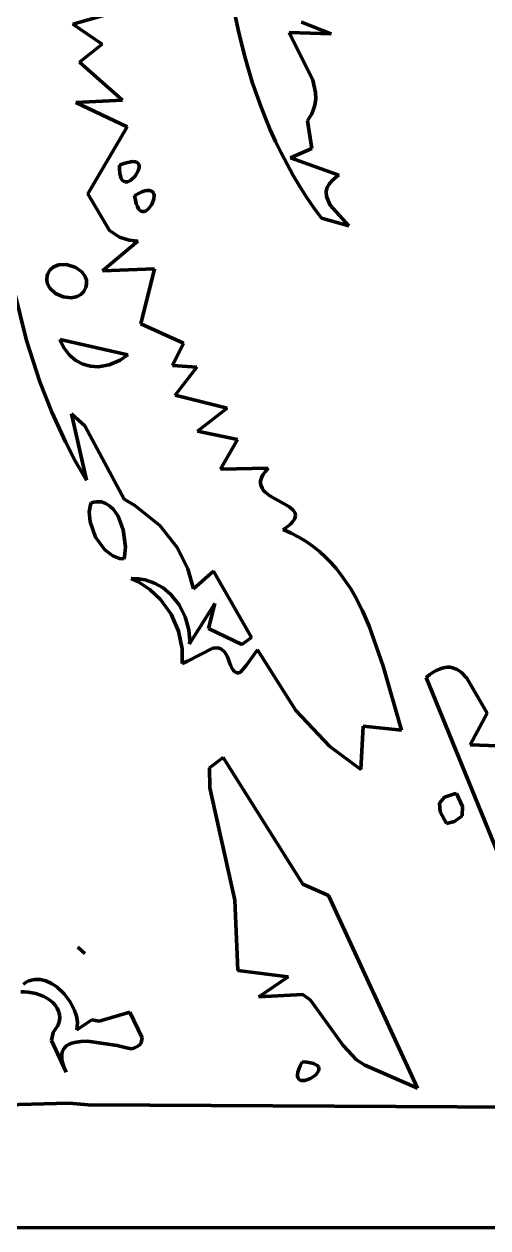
# Model space of a CAD drawing. Header units: millimetres. Extents: x 0 to 9.3, y 0 to 12.
# Drawn here: x 4.269 to 4.724, y 0 to 1.18 of the extents above; entities that cross this region are included whole.
import ezdxf

# ---------------------------------------------------------------- set-up
doc = ezdxf.new("R2010")
doc.units = ezdxf.units.MM
doc.layers.add('color#000000ff', color=7, linetype='CONTINUOUS', lineweight=100)
doc.layers.add('color#ffffffff', color=7, linetype='CONTINUOUS', lineweight=100)

msp = doc.modelspace()

# ---------------------------------------------------------------- linework, layer by layer
at = {"layer": 'color#000000ff'}
for p, q in [((4.4747, 1.1962), (4.4798, 1.1716)), ((4.3171, 1.1802), (4.3495, 1.1894)), ((4.5704, 1.1707), (4.5412, 1.1821)), ((4.3458, 1.1604), (4.3171, 1.1802)), ((4.4798, 1.1716), (4.4859, 1.1472)), ((4.5524, 1.1252), (4.5292, 1.1719)), ((4.5292, 1.1719), (4.5704, 1.1707)), ((4.3237, 1.1429), (4.3458, 1.1604)), ((4.4859, 1.1472), (4.493, 1.1232)), ((4.3659, 1.1055), (4.3237, 1.1429)), ((4.493, 1.1232), (4.5012, 1.0996)), ((4.555, 1.113), (4.5524, 1.1252)), ((4.5551, 1.1069), (4.555, 1.113)), ((4.3201, 1.1032), (4.3659, 1.1055)), ((4.3702, 1.0796), (4.3201, 1.1032)), ((4.5012, 1.0996), (4.5058, 1.088)), ((4.5523, 1.0947), (4.5542, 1.1008)), ((4.5542, 1.1008), (4.5551, 1.1069)), ((4.5058, 1.088), (4.5106, 1.0765)), ((4.547, 1.0854), (4.5491, 1.0885)), ((4.5491, 1.0885), (4.5509, 1.0916)), ((4.5509, 1.0916), (4.5523, 1.0947)), ((4.3317, 1.0137), (4.3702, 1.0796)), ((4.5106, 1.0765), (4.5157, 1.0651)), ((4.5513, 1.0583), (4.547, 1.0854)), ((4.5157, 1.0651), (4.5212, 1.0539)), ((4.5212, 1.0539), (4.527, 1.0428)), ((4.5305, 1.0492), (4.5513, 1.0583)), ((4.3672, 1.0435), (4.363, 1.0418)), ((4.363, 1.0418), (4.363, 1.0375)), ((4.3709, 1.0446), (4.3672, 1.0435)), ((4.3739, 1.0452), (4.3709, 1.0446)), ((4.3764, 1.0454), (4.3739, 1.0452)), ((4.3784, 1.0452), (4.3764, 1.0454)), ((4.38, 1.0446), (4.3784, 1.0452)), ((4.3811, 1.0437), (4.38, 1.0446)), ((4.3818, 1.0426), (4.3811, 1.0437)), ((4.3812, 1.0363), (4.3821, 1.0397)), ((4.3821, 1.0412), (4.3818, 1.0426)), ((4.3821, 1.0397), (4.3821, 1.0412)), ((4.527, 1.0428), (4.533, 1.0319)), ((4.5779, 1.0322), (4.5305, 1.0492)), ((4.363, 1.0375), (4.3633, 1.034)), ((4.3633, 1.034), (4.3638, 1.0311)), ((4.3638, 1.0311), (4.3646, 1.0289)), ((4.3646, 1.0289), (4.3656, 1.0273)), ((4.3656, 1.0273), (4.3668, 1.0262)), ((4.3709, 1.0257), (4.374, 1.0272)), ((4.374, 1.0272), (4.3782, 1.0312)), ((4.3782, 1.0312), (4.3812, 1.0363)), ((4.533, 1.0319), (4.5394, 1.0211)), ((4.5682, 1.0234), (4.5712, 1.0269)), ((4.5712, 1.0269), (4.5754, 1.0305)), ((4.5754, 1.0305), (4.5779, 1.0322)), ((4.3668, 1.0262), (4.3681, 1.0256)), ((4.3681, 1.0256), (4.3695, 1.0254)), ((4.3695, 1.0254), (4.3709, 1.0257)), ((4.3848, 1.0156), (4.3814, 1.014)), ((4.3877, 1.0166), (4.3848, 1.0156)), ((4.3901, 1.0171), (4.3877, 1.0166)), ((4.3921, 1.0172), (4.3901, 1.0171)), ((4.3937, 1.0168), (4.3921, 1.0172)), ((4.3949, 1.0161), (4.3937, 1.0168)), ((4.3958, 1.0151), (4.3949, 1.0161)), ((4.3964, 1.0138), (4.3958, 1.0151)), ((4.5394, 1.0211), (4.5462, 1.0106)), ((4.5654, 1.0165), (4.5663, 1.02)), ((4.5656, 1.0113), (4.5654, 1.0165)), ((4.5663, 1.02), (4.5682, 1.0234)), ((4.3529, 0.9779), (4.3317, 1.0137)), ((4.3814, 1.014), (4.3776, 1.0117)), ((4.3776, 1.0117), (4.3784, 1.0075)), ((4.3784, 1.0075), (4.3793, 1.004)), ((4.3793, 1.004), (4.3804, 1.0012)), ((4.391, 0.9987), (4.3944, 1.0033)), ((4.3944, 1.0033), (4.3964, 1.0088)), ((4.3967, 1.0122), (4.3964, 1.0138)), ((4.3964, 1.0088), (4.3967, 1.0122)), ((4.5462, 1.0106), (4.5532, 1.0002)), ((4.5694, 1.0027), (4.5656, 1.0113)), ((4.3804, 1.0012), (4.3815, 0.9991)), ((4.3815, 0.9991), (4.3828, 0.9976)), ((4.3828, 0.9976), (4.3842, 0.9967)), ((4.3842, 0.9967), (4.3855, 0.9963)), ((4.3855, 0.9963), (4.3869, 0.9963)), ((4.3869, 0.9963), (4.3883, 0.9968)), ((4.3883, 0.9968), (4.391, 0.9987)), ((4.5532, 1.0002), (4.5607, 0.99)), ((4.5874, 0.9824), (4.5694, 1.0027)), ((4.5607, 0.99), (4.5874, 0.9824)), ((4.3627, 0.9713), (4.3529, 0.9779)), ((4.3723, 0.9682), (4.3627, 0.9713)), ((4.3808, 0.9674), (4.3723, 0.9682)), ((4.3461, 0.9384), (4.3808, 0.9674)), ((4.298, 0.9419), (4.3031, 0.9442)), ((4.3031, 0.9442), (4.3108, 0.9446)), ((4.3108, 0.9446), (4.3201, 0.9417)), ((4.2536, 0.9428), (4.2716, 0.87)), ((4.2915, 0.9299), (4.292, 0.9336)), ((4.292, 0.9336), (4.2927, 0.9355)), ((4.2927, 0.9355), (4.2937, 0.9374)), ((4.2937, 0.9374), (4.295, 0.9394)), ((4.295, 0.9394), (4.298, 0.9419)), ((4.3201, 0.9417), (4.3262, 0.937)), ((4.3262, 0.937), (4.3293, 0.9326)), ((4.3293, 0.9326), (4.3304, 0.9292)), ((4.3972, 0.9403), (4.3461, 0.9384)), ((4.3836, 0.8862), (4.3972, 0.9403)), ((4.292, 0.9263), (4.2915, 0.9299)), ((4.2945, 0.9214), (4.292, 0.9263)), ((4.3002, 0.9161), (4.2945, 0.9214)), ((4.3298, 0.9218), (4.3278, 0.918)), ((4.3306, 0.9256), (4.3298, 0.9218)), ((4.3304, 0.9292), (4.3306, 0.9256)), ((4.3076, 0.9127), (4.3002, 0.9161)), ((4.3157, 0.9118), (4.3076, 0.9127)), ((4.3214, 0.9131), (4.3157, 0.9118)), ((4.3248, 0.9151), (4.3214, 0.9131)), ((4.3278, 0.918), (4.3248, 0.9151)), ((4.4256, 0.8673), (4.3836, 0.8862)), ((4.2716, 0.87), (4.2848, 0.8294)), ((4.3046, 0.8711), (4.371, 0.8561)), ((4.3058, 0.8681), (4.3046, 0.8711)), ((4.3086, 0.8626), (4.3058, 0.8681)), ((4.3138, 0.8557), (4.3086, 0.8626)), ((4.4147, 0.8456), (4.4256, 0.8673)), ((4.3199, 0.8505), (4.3138, 0.8557)), ((4.3268, 0.8468), (4.3199, 0.8505)), ((4.3634, 0.8507), (4.3528, 0.8461)), ((4.371, 0.8561), (4.3634, 0.8507)), ((4.3343, 0.8447), (4.3268, 0.8468)), ((4.3421, 0.8442), (4.3343, 0.8447)), ((4.3528, 0.8461), (4.3421, 0.8442)), ((4.4386, 0.8438), (4.4147, 0.8456)), ((4.4173, 0.8163), (4.4386, 0.8438)), ((4.2848, 0.8294), (4.2965, 0.7996)), ((4.4682, 0.8036), (4.4173, 0.8163)), ((4.4393, 0.7812), (4.4682, 0.8036)), ((4.2965, 0.7996), (4.3098, 0.7705)), ((4.3306, 0.733), (4.3159, 0.798)), ((4.3159, 0.798), (4.3289, 0.7865)), ((4.3289, 0.7865), (4.3674, 0.7143)), ((4.4786, 0.7731), (4.4393, 0.7812)), ((4.3098, 0.7705), (4.3198, 0.7515)), ((4.4619, 0.744), (4.4786, 0.7731)), ((4.3198, 0.7515), (4.3306, 0.733)), ((4.5086, 0.7449), (4.4619, 0.744)), ((4.5055, 0.7414), (4.5086, 0.7449)), ((4.501, 0.7298), (4.5011, 0.7324)), ((4.5011, 0.7324), (4.5019, 0.7352)), ((4.5019, 0.7352), (4.5033, 0.7382)), ((4.5033, 0.7382), (4.5055, 0.7414)), ((4.5015, 0.7274), (4.501, 0.7298)), ((4.5025, 0.7252), (4.5015, 0.7274)), ((4.5039, 0.7231), (4.5025, 0.7252)), ((4.5057, 0.7212), (4.5039, 0.7231)), ((4.5103, 0.7177), (4.5057, 0.7212)), ((4.3343, 0.7088), (4.3332, 0.702)), ((4.335, 0.7108), (4.3343, 0.7088)), ((4.3377, 0.7116), (4.335, 0.7108)), ((4.3403, 0.7119), (4.3377, 0.7116)), ((4.3427, 0.7119), (4.3403, 0.7119)), ((4.3451, 0.7117), (4.3427, 0.7119)), ((4.3495, 0.7102), (4.3451, 0.7117)), ((4.3535, 0.7076), (4.3495, 0.7102)), ((4.3674, 0.7143), (4.3778, 0.7083)), ((4.3778, 0.7083), (4.4025, 0.6887)), ((4.5287, 0.7071), (4.5103, 0.7177)), ((4.3332, 0.702), (4.334, 0.6922)), ((4.357, 0.7042), (4.3535, 0.7076)), ((4.3615, 0.6977), (4.357, 0.7042)), ((4.3666, 0.6845), (4.3615, 0.6977)), ((4.5308, 0.7056), (4.5287, 0.7071)), ((4.5326, 0.704), (4.5308, 0.7056)), ((4.534, 0.7024), (4.5326, 0.704)), ((4.5349, 0.7006), (4.534, 0.7024)), ((4.5343, 0.6947), (4.5351, 0.6968)), ((4.5353, 0.6988), (4.5349, 0.7006)), ((4.5351, 0.6968), (4.5353, 0.6988)), ((4.334, 0.6922), (4.3392, 0.6773)), ((4.3688, 0.6678), (4.3666, 0.6845)), ((4.4025, 0.6887), (4.4194, 0.6672)), ((4.5232, 0.6846), (4.5273, 0.6874)), ((4.5312, 0.681), (4.5232, 0.6846)), ((4.5273, 0.6874), (4.5304, 0.69)), ((4.5304, 0.69), (4.5328, 0.6925)), ((4.5328, 0.6925), (4.5343, 0.6947)), ((4.3392, 0.6773), (4.3485, 0.6647)), ((4.5387, 0.6771), (4.5312, 0.681)), ((4.5458, 0.6728), (4.5387, 0.6771)), ((4.5525, 0.6681), (4.5458, 0.6728)), ((4.3485, 0.6647), (4.3563, 0.6589)), ((4.3678, 0.658), (4.3688, 0.6678)), ((4.4194, 0.6672), (4.4298, 0.646)), ((4.5588, 0.663), (4.5525, 0.6681)), ((4.5648, 0.6577), (4.5588, 0.663)), ((4.3563, 0.6589), (4.3627, 0.6564)), ((4.3627, 0.6564), (4.3672, 0.6559)), ((4.3672, 0.6559), (4.3678, 0.658)), ((4.5703, 0.652), (4.5648, 0.6577)), ((4.5756, 0.646), (4.5703, 0.652)), ((4.4298, 0.646), (4.4352, 0.6266)), ((4.4352, 0.6266), (4.4551, 0.6438)), ((4.4551, 0.6438), (4.4921, 0.5787)), ((4.5805, 0.6397), (4.5756, 0.646)), ((4.5851, 0.6332), (4.5805, 0.6397)), ((4.3813, 0.6365), (4.3743, 0.6367)), ((4.3743, 0.6367), (4.3808, 0.6338)), ((4.3808, 0.6338), (4.3927, 0.626)), ((4.3879, 0.6354), (4.3813, 0.6365)), ((4.3972, 0.6322), (4.3879, 0.6354)), ((4.3927, 0.626), (4.403, 0.6162)), ((4.4056, 0.6274), (4.3972, 0.6322)), ((4.4131, 0.6211), (4.4056, 0.6274)), ((4.5894, 0.6265), (4.5851, 0.6332)), ((4.5935, 0.6196), (4.5894, 0.6265)), ((4.403, 0.6162), (4.4134, 0.6016)), ((4.4212, 0.611), (4.4131, 0.6211)), ((4.6009, 0.6051), (4.5935, 0.6196)), ((4.4272, 0.5992), (4.4212, 0.611)), ((4.4564, 0.612), (4.4316, 0.5725)), ((4.45, 0.5876), (4.4564, 0.612)), ((4.6075, 0.59), (4.6009, 0.6051)), ((4.4134, 0.6016), (4.4207, 0.5851)), ((4.4308, 0.5862), (4.4272, 0.5992)), ((4.4207, 0.5851), (4.4244, 0.5676)), ((4.4317, 0.576), (4.4308, 0.5862)), ((4.4826, 0.5719), (4.45, 0.5876)), ((4.4921, 0.5787), (4.4826, 0.5719)), ((4.6211, 0.5507), (4.6075, 0.59)), ((4.4244, 0.5676), (4.4244, 0.5534)), ((4.4294, 0.5555), (4.4544, 0.5685)), ((4.4316, 0.5725), (4.4317, 0.576)), ((4.4544, 0.5685), (4.4593, 0.5686)), ((4.4593, 0.5686), (4.4623, 0.5676)), ((4.4623, 0.5676), (4.4651, 0.5654)), ((4.4871, 0.5515), (4.4982, 0.5668)), ((4.4982, 0.5668), (4.5356, 0.5073)), ((4.4244, 0.5534), (4.4294, 0.5555)), ((4.4651, 0.5654), (4.4663, 0.5639)), ((4.4663, 0.5639), (4.4675, 0.5621)), ((4.4675, 0.5621), (4.4686, 0.5598)), ((4.4686, 0.5598), (4.4697, 0.5573)), ((4.4697, 0.5573), (4.4706, 0.5543)), ((4.4706, 0.5543), (4.4716, 0.5518)), ((4.4716, 0.5518), (4.4726, 0.5496)), ((4.4726, 0.5496), (4.4736, 0.5478)), ((4.4736, 0.5478), (4.4746, 0.5464)), ((4.4746, 0.5464), (4.4756, 0.5454)), ((4.4756, 0.5454), (4.4776, 0.5442)), ((4.4776, 0.5442), (4.4795, 0.5441)), ((4.4795, 0.5441), (4.4814, 0.545)), ((4.4814, 0.545), (4.4871, 0.5515)), ((4.6393, 0.4879), (4.6211, 0.5507)), ((4.6702, 0.5447), (4.6669, 0.5424)), ((4.6733, 0.5465), (4.6702, 0.5447)), ((4.6763, 0.5479), (4.6733, 0.5465)), ((4.6791, 0.5489), (4.6763, 0.5479)), ((4.6818, 0.5495), (4.6791, 0.5489)), ((4.6844, 0.5498), (4.6818, 0.5495)), ((4.6869, 0.5496), (4.6844, 0.5498)), ((4.6892, 0.5492), (4.6869, 0.5496)), ((4.6936, 0.5475), (4.6892, 0.5492)), ((4.6977, 0.5447), (4.6936, 0.5475)), ((4.7032, 0.5388), (4.6977, 0.5447)), ((4.6669, 0.5424), (4.6635, 0.5397)), ((4.6635, 0.5397), (4.7527, 0.3204)), ((4.723, 0.5045), (4.7032, 0.5388)), ((4.5356, 0.5073), (4.569, 0.4721)), ((4.7065, 0.4737), (4.723, 0.5045)), ((4.5994, 0.4495), (4.6017, 0.4919)), ((4.6017, 0.4919), (4.6393, 0.4879)), ((4.569, 0.4721), (4.5994, 0.4495)), ((4.7514, 0.4719), (4.7065, 0.4737)), ((4.4644, 0.4613), (4.451, 0.4509)), ((4.5424, 0.3369), (4.4644, 0.4613)), ((4.451, 0.4509), (4.4515, 0.4313)), ((4.4515, 0.4313), (4.476, 0.3214)), ((4.6912, 0.4256), (4.6812, 0.4224)), ((4.6931, 0.4259), (4.6912, 0.4256)), ((4.6991, 0.4133), (4.6931, 0.4259)), ((4.6812, 0.4224), (4.6765, 0.4165)), ((4.6765, 0.4165), (4.6771, 0.4078)), ((4.6985, 0.4041), (4.6991, 0.4133)), ((4.6771, 0.4078), (4.6831, 0.3964)), ((4.6911, 0.3983), (4.6985, 0.4041)), ((4.6831, 0.3964), (4.6911, 0.3983)), ((4.5675, 0.3259), (4.5424, 0.3369)), ((4.476, 0.3214), (4.4788, 0.2525)), ((4.6548, 0.1371), (4.5675, 0.3259)), ((4.3219, 0.2754), (4.326, 0.2717)), ((4.329, 0.2691), (4.3219, 0.2754)), ((4.326, 0.2717), (4.329, 0.2691)), ((4.4788, 0.2525), (4.5281, 0.2462)), ((4.2713, 0.2408), (4.2687, 0.239)), ((4.2739, 0.2421), (4.2713, 0.2408)), ((4.2766, 0.243), (4.2739, 0.2421)), ((4.2794, 0.2436), (4.2766, 0.243)), ((4.2822, 0.2437), (4.2794, 0.2436)), ((4.285, 0.2435), (4.2822, 0.2437)), ((4.2906, 0.2422), (4.285, 0.2435)), ((4.2961, 0.2397), (4.2906, 0.2422)), ((4.3013, 0.2362), (4.2961, 0.2397)), ((4.3085, 0.2296), (4.3013, 0.2362)), ((4.5281, 0.2462), (4.4995, 0.2264)), ((4.2662, 0.2314), (4.2698, 0.2315)), ((4.2698, 0.2315), (4.2734, 0.2312)), ((4.2734, 0.2312), (4.2772, 0.2306)), ((4.2772, 0.2306), (4.2809, 0.2297)), ((4.2809, 0.2297), (4.2846, 0.2285)), ((4.2846, 0.2285), (4.2882, 0.2271)), ((4.2882, 0.2271), (4.2916, 0.2253)), ((4.2916, 0.2253), (4.2947, 0.2232)), ((4.3145, 0.2218), (4.3085, 0.2296)), ((4.4995, 0.2264), (4.5424, 0.229)), ((4.5424, 0.229), (4.5499, 0.2232)), ((4.2947, 0.2232), (4.2975, 0.2209)), ((4.2975, 0.2209), (4.2999, 0.2183)), ((4.2999, 0.2183), (4.3018, 0.2155)), ((4.3018, 0.2155), (4.3032, 0.2125)), ((4.3032, 0.2125), (4.3041, 0.2092)), ((4.3189, 0.2133), (4.3145, 0.2218)), ((4.3208, 0.2076), (4.3189, 0.2133)), ((4.5499, 0.2232), (4.5819, 0.1788)), ((4.3038, 0.202), (4.3025, 0.1981)), ((4.3043, 0.2057), (4.3038, 0.202)), ((4.3041, 0.2092), (4.3043, 0.2057)), ((4.3217, 0.202), (4.3208, 0.2076)), ((4.3359, 0.204), (4.3209, 0.1942)), ((4.3215, 0.1967), (4.3217, 0.202)), ((4.343, 0.2027), (4.3359, 0.204)), ((4.3731, 0.2116), (4.343, 0.2027)), ((4.385, 0.1864), (4.3731, 0.2116)), ((4.298, 0.1917), (4.2962, 0.1837)), ((4.3011, 0.1965), (4.298, 0.1917)), ((4.3025, 0.1981), (4.3011, 0.1965)), ((4.3209, 0.1942), (4.3215, 0.1967)), ((4.2962, 0.1837), (4.3107, 0.1526)), ((4.3081, 0.1754), (4.3095, 0.1773)), ((4.3095, 0.1773), (4.3114, 0.1788)), ((4.3114, 0.1788), (4.3135, 0.1801)), ((4.3135, 0.1801), (4.316, 0.1812)), ((4.316, 0.1812), (4.3187, 0.1819)), ((4.3187, 0.1819), (4.3248, 0.1828)), ((4.3248, 0.1828), (4.3316, 0.183)), ((4.3316, 0.183), (4.3605, 0.1789)), ((4.3605, 0.1789), (4.3697, 0.1767)), ((4.3768, 0.1761), (4.3802, 0.1777)), ((4.3802, 0.1777), (4.3827, 0.1795)), ((4.3827, 0.1795), (4.3842, 0.1816)), ((4.3842, 0.1816), (4.385, 0.1864)), ((4.5819, 0.1788), (4.595, 0.1648)), ((4.3062, 0.1679), (4.3064, 0.1708)), ((4.3065, 0.1647), (4.3062, 0.1679)), ((4.3064, 0.1708), (4.307, 0.1733)), ((4.307, 0.1733), (4.3081, 0.1754)), ((4.3697, 0.1767), (4.3747, 0.1755)), ((4.3747, 0.1755), (4.3768, 0.1761)), ((4.3073, 0.1611), (4.3065, 0.1647)), ((4.3087, 0.157), (4.3073, 0.1611)), ((4.3107, 0.1526), (4.3087, 0.157)), ((4.5385, 0.1555), (4.5376, 0.1526)), ((4.5399, 0.1588), (4.5385, 0.1555)), ((4.5419, 0.1627), (4.5399, 0.1588)), ((4.5463, 0.1625), (4.5419, 0.1627)), ((4.5499, 0.1619), (4.5463, 0.1625)), ((4.5528, 0.1612), (4.5499, 0.1619)), ((4.555, 0.1603), (4.5528, 0.1612)), ((4.5566, 0.1592), (4.555, 0.1603)), ((4.5577, 0.158), (4.5566, 0.1592)), ((4.5572, 0.1526), (4.5579, 0.154)), ((4.5582, 0.1567), (4.5577, 0.158)), ((4.5579, 0.154), (4.5582, 0.1554)), ((4.5582, 0.1554), (4.5582, 0.1567)), ((4.595, 0.1648), (4.6031, 0.1594)), ((4.6031, 0.1594), (4.6548, 0.1371)), ((4.5376, 0.1526), (4.5373, 0.1502)), ((4.5373, 0.1502), (4.5373, 0.1483)), ((4.5373, 0.1483), (4.5378, 0.1468)), ((4.5378, 0.1468), (4.5386, 0.1457)), ((4.5386, 0.1457), (4.5398, 0.1449)), ((4.5398, 0.1449), (4.5411, 0.1445)), ((4.5411, 0.1445), (4.5427, 0.1444)), ((4.5427, 0.1444), (4.5444, 0.1446)), ((4.5444, 0.1446), (4.5499, 0.1465)), ((4.5499, 0.1465), (4.5548, 0.1499)), ((4.5548, 0.1499), (4.5572, 0.1526)), ((4.3136, 0.1223), (4.2303, 0.1201)), ((4.3323, 0.1206), (4.3136, 0.1223)), ((6.1954, 0.1111), (4.3323, 0.1206))]:
    msp.add_line(p, q, dxfattribs=at)
at = {"layer": 'color#ffffffff'}
for p, q in [((4.4798, 1.1716), (4.4747, 1.1962)), ((4.3495, 1.1894), (4.3171, 1.1802)), ((4.5412, 1.1821), (4.5704, 1.1707)), ((4.3171, 1.1802), (4.3458, 1.1604)), ((4.4859, 1.1472), (4.4798, 1.1716)), ((4.5704, 1.1707), (4.5292, 1.1719)), ((4.5292, 1.1719), (4.5524, 1.1252)), ((4.3458, 1.1604), (4.3237, 1.1429)), ((4.493, 1.1232), (4.4859, 1.1472)), ((4.3237, 1.1429), (4.3659, 1.1055)), ((4.5012, 1.0996), (4.493, 1.1232)), ((4.5524, 1.1252), (4.555, 1.113)), ((4.555, 1.113), (4.5551, 1.1069)), ((4.3659, 1.1055), (4.3201, 1.1032)), ((4.3201, 1.1032), (4.3702, 1.0796)), ((4.5058, 1.088), (4.5012, 1.0996)), ((4.5542, 1.1008), (4.5523, 1.0947)), ((4.5551, 1.1069), (4.5542, 1.1008)), ((4.5106, 1.0765), (4.5058, 1.088)), ((4.5491, 1.0885), (4.547, 1.0854)), ((4.5509, 1.0916), (4.5491, 1.0885)), ((4.5523, 1.0947), (4.5509, 1.0916)), ((4.3702, 1.0796), (4.3317, 1.0137)), ((4.5157, 1.0651), (4.5106, 1.0765)), ((4.547, 1.0854), (4.5513, 1.0583)), ((4.5212, 1.0539), (4.5157, 1.0651)), ((4.527, 1.0428), (4.5212, 1.0539)), ((4.5513, 1.0583), (4.5305, 1.0492)), ((4.363, 1.0418), (4.3672, 1.0435)), ((4.363, 1.0375), (4.363, 1.0418)), ((4.3672, 1.0435), (4.3709, 1.0446)), ((4.3709, 1.0446), (4.3739, 1.0452)), ((4.3739, 1.0452), (4.3764, 1.0454)), ((4.3764, 1.0454), (4.3784, 1.0452)), ((4.3784, 1.0452), (4.38, 1.0446)), ((4.38, 1.0446), (4.3811, 1.0437)), ((4.3811, 1.0437), (4.3818, 1.0426)), ((4.3821, 1.0397), (4.3812, 1.0363)), ((4.3818, 1.0426), (4.3821, 1.0412)), ((4.3821, 1.0412), (4.3821, 1.0397)), ((4.533, 1.0319), (4.527, 1.0428)), ((4.5305, 1.0492), (4.5779, 1.0322)), ((4.3633, 1.034), (4.363, 1.0375)), ((4.3638, 1.0311), (4.3633, 1.034)), ((4.3646, 1.0289), (4.3638, 1.0311)), ((4.3656, 1.0273), (4.3646, 1.0289)), ((4.3668, 1.0262), (4.3656, 1.0273)), ((4.374, 1.0272), (4.3709, 1.0257)), ((4.3782, 1.0312), (4.374, 1.0272)), ((4.3812, 1.0363), (4.3782, 1.0312)), ((4.5394, 1.0211), (4.533, 1.0319)), ((4.5712, 1.0269), (4.5682, 1.0234)), ((4.5754, 1.0305), (4.5712, 1.0269)), ((4.5779, 1.0322), (4.5754, 1.0305)), ((4.3681, 1.0256), (4.3668, 1.0262)), ((4.3695, 1.0254), (4.3681, 1.0256)), ((4.3709, 1.0257), (4.3695, 1.0254)), ((4.3814, 1.014), (4.3848, 1.0156)), ((4.3848, 1.0156), (4.3877, 1.0166)), ((4.3877, 1.0166), (4.3901, 1.0171)), ((4.3901, 1.0171), (4.3921, 1.0172)), ((4.3921, 1.0172), (4.3937, 1.0168)), ((4.3937, 1.0168), (4.3949, 1.0161)), ((4.3949, 1.0161), (4.3958, 1.0151)), ((4.3958, 1.0151), (4.3964, 1.0138)), ((4.5462, 1.0106), (4.5394, 1.0211)), ((4.5663, 1.02), (4.5654, 1.0165)), ((4.5654, 1.0165), (4.5656, 1.0113)), ((4.5682, 1.0234), (4.5663, 1.02)), ((4.3317, 1.0137), (4.3529, 0.9779)), ((4.3776, 1.0117), (4.3814, 1.014)), ((4.3784, 1.0075), (4.3776, 1.0117)), ((4.3793, 1.004), (4.3784, 1.0075)), ((4.3804, 1.0012), (4.3793, 1.004)), ((4.3944, 1.0033), (4.391, 0.9987)), ((4.3964, 1.0088), (4.3944, 1.0033)), ((4.3964, 1.0138), (4.3967, 1.0122)), ((4.3967, 1.0122), (4.3964, 1.0088)), ((4.5532, 1.0002), (4.5462, 1.0106)), ((4.5656, 1.0113), (4.5694, 1.0027)), ((4.3815, 0.9991), (4.3804, 1.0012)), ((4.3828, 0.9976), (4.3815, 0.9991)), ((4.3842, 0.9967), (4.3828, 0.9976)), ((4.3855, 0.9963), (4.3842, 0.9967)), ((4.3869, 0.9963), (4.3855, 0.9963)), ((4.3883, 0.9968), (4.3869, 0.9963)), ((4.391, 0.9987), (4.3883, 0.9968)), ((4.5607, 0.99), (4.5532, 1.0002)), ((4.5694, 1.0027), (4.5874, 0.9824)), ((4.5874, 0.9824), (4.5607, 0.99)), ((4.3529, 0.9779), (4.3627, 0.9713)), ((4.3627, 0.9713), (4.3723, 0.9682)), ((4.3723, 0.9682), (4.3808, 0.9674)), ((4.3808, 0.9674), (4.3461, 0.9384)), ((4.3031, 0.9442), (4.298, 0.9419)), ((4.3108, 0.9446), (4.3031, 0.9442)), ((4.3201, 0.9417), (4.3108, 0.9446)), ((4.2716, 0.87), (4.2536, 0.9428)), ((4.292, 0.9336), (4.2915, 0.9299)), ((4.2927, 0.9355), (4.292, 0.9336)), ((4.2937, 0.9374), (4.2927, 0.9355)), ((4.295, 0.9394), (4.2937, 0.9374)), ((4.298, 0.9419), (4.295, 0.9394)), ((4.3262, 0.937), (4.3201, 0.9417)), ((4.3293, 0.9326), (4.3262, 0.937)), ((4.3304, 0.9292), (4.3293, 0.9326)), ((4.3461, 0.9384), (4.3972, 0.9403)), ((4.3972, 0.9403), (4.3836, 0.8862)), ((4.2915, 0.9299), (4.292, 0.9263)), ((4.292, 0.9263), (4.2945, 0.9214)), ((4.2945, 0.9214), (4.3002, 0.9161)), ((4.3278, 0.918), (4.3298, 0.9218)), ((4.3298, 0.9218), (4.3306, 0.9256)), ((4.3306, 0.9256), (4.3304, 0.9292)), ((4.3002, 0.9161), (4.3076, 0.9127)), ((4.3076, 0.9127), (4.3157, 0.9118)), ((4.3157, 0.9118), (4.3214, 0.9131)), ((4.3214, 0.9131), (4.3248, 0.9151)), ((4.3248, 0.9151), (4.3278, 0.918)), ((4.3836, 0.8862), (4.4256, 0.8673)), ((4.2848, 0.8294), (4.2716, 0.87)), ((4.3046, 0.8711), (4.3058, 0.8681)), ((4.371, 0.8561), (4.3046, 0.8711)), ((4.3058, 0.8681), (4.3086, 0.8626)), ((4.3086, 0.8626), (4.3138, 0.8557)), ((4.4256, 0.8673), (4.4147, 0.8456)), ((4.3138, 0.8557), (4.3199, 0.8505)), ((4.3199, 0.8505), (4.3268, 0.8468)), ((4.3528, 0.8461), (4.3634, 0.8507)), ((4.3634, 0.8507), (4.371, 0.8561)), ((4.3268, 0.8468), (4.3343, 0.8447)), ((4.3343, 0.8447), (4.3421, 0.8442)), ((4.3421, 0.8442), (4.3528, 0.8461)), ((4.4147, 0.8456), (4.4386, 0.8438)), ((4.4386, 0.8438), (4.4173, 0.8163)), ((4.2965, 0.7996), (4.2848, 0.8294)), ((4.4173, 0.8163), (4.4682, 0.8036)), ((4.4682, 0.8036), (4.4393, 0.7812)), ((4.3098, 0.7705), (4.2965, 0.7996)), ((4.3289, 0.7865), (4.3159, 0.798)), ((4.3159, 0.798), (4.3306, 0.733)), ((4.3674, 0.7143), (4.3289, 0.7865)), ((4.4393, 0.7812), (4.4786, 0.7731)), ((4.3198, 0.7515), (4.3098, 0.7705)), ((4.4786, 0.7731), (4.4619, 0.744)), ((4.3306, 0.733), (4.3198, 0.7515)), ((4.4619, 0.744), (4.5086, 0.7449)), ((4.5086, 0.7449), (4.5055, 0.7414)), ((4.5011, 0.7324), (4.501, 0.7298)), ((4.5019, 0.7352), (4.5011, 0.7324)), ((4.5033, 0.7382), (4.5019, 0.7352)), ((4.5055, 0.7414), (4.5033, 0.7382)), ((4.501, 0.7298), (4.5015, 0.7274)), ((4.5015, 0.7274), (4.5025, 0.7252)), ((4.5025, 0.7252), (4.5039, 0.7231)), ((4.5039, 0.7231), (4.5057, 0.7212)), ((4.5057, 0.7212), (4.5103, 0.7177)), ((4.3332, 0.702), (4.3343, 0.7088)), ((4.3343, 0.7088), (4.335, 0.7108)), ((4.335, 0.7108), (4.3377, 0.7116)), ((4.3377, 0.7116), (4.3403, 0.7119)), ((4.3403, 0.7119), (4.3427, 0.7119)), ((4.3427, 0.7119), (4.3451, 0.7117)), ((4.3451, 0.7117), (4.3495, 0.7102)), ((4.3495, 0.7102), (4.3535, 0.7076)), ((4.3778, 0.7083), (4.3674, 0.7143)), ((4.4025, 0.6887), (4.3778, 0.7083)), ((4.5103, 0.7177), (4.5287, 0.7071)), ((4.334, 0.6922), (4.3332, 0.702)), ((4.3535, 0.7076), (4.357, 0.7042)), ((4.357, 0.7042), (4.3615, 0.6977)), ((4.3615, 0.6977), (4.3666, 0.6845)), ((4.5287, 0.7071), (4.5308, 0.7056)), ((4.5308, 0.7056), (4.5326, 0.704)), ((4.5326, 0.704), (4.534, 0.7024)), ((4.534, 0.7024), (4.5349, 0.7006)), ((4.5351, 0.6968), (4.5343, 0.6947)), ((4.5349, 0.7006), (4.5353, 0.6988)), ((4.5353, 0.6988), (4.5351, 0.6968)), ((4.3392, 0.6773), (4.334, 0.6922)), ((4.3666, 0.6845), (4.3688, 0.6678)), ((4.4194, 0.6672), (4.4025, 0.6887)), ((4.5273, 0.6874), (4.5232, 0.6846)), ((4.5232, 0.6846), (4.5312, 0.681)), ((4.5304, 0.69), (4.5273, 0.6874)), ((4.5328, 0.6925), (4.5304, 0.69)), ((4.5343, 0.6947), (4.5328, 0.6925)), ((4.3485, 0.6647), (4.3392, 0.6773)), ((4.5312, 0.681), (4.5387, 0.6771)), ((4.5387, 0.6771), (4.5458, 0.6728)), ((4.5458, 0.6728), (4.5525, 0.6681)), ((4.3563, 0.6589), (4.3485, 0.6647)), ((4.3688, 0.6678), (4.3678, 0.658)), ((4.4298, 0.646), (4.4194, 0.6672)), ((4.5525, 0.6681), (4.5588, 0.663)), ((4.5588, 0.663), (4.5648, 0.6577)), ((4.3627, 0.6564), (4.3563, 0.6589)), ((4.3672, 0.6559), (4.3627, 0.6564)), ((4.3678, 0.658), (4.3672, 0.6559)), ((4.5648, 0.6577), (4.5703, 0.652)), ((4.5703, 0.652), (4.5756, 0.646)), ((4.4352, 0.6266), (4.4298, 0.646)), ((4.4551, 0.6438), (4.4352, 0.6266)), ((4.4921, 0.5787), (4.4551, 0.6438)), ((4.5756, 0.646), (4.5805, 0.6397)), ((4.5805, 0.6397), (4.5851, 0.6332)), ((4.3808, 0.6338), (4.3743, 0.6367)), ((4.3743, 0.6367), (4.3813, 0.6365)), ((4.3927, 0.626), (4.3808, 0.6338)), ((4.3813, 0.6365), (4.3879, 0.6354)), ((4.3879, 0.6354), (4.3972, 0.6322)), ((4.403, 0.6162), (4.3927, 0.626)), ((4.3972, 0.6322), (4.4056, 0.6274)), ((4.4056, 0.6274), (4.4131, 0.6211)), ((4.5851, 0.6332), (4.5894, 0.6265)), ((4.5894, 0.6265), (4.5935, 0.6196)), ((4.4134, 0.6016), (4.403, 0.6162)), ((4.4131, 0.6211), (4.4212, 0.611)), ((4.5935, 0.6196), (4.6009, 0.6051)), ((4.4212, 0.611), (4.4272, 0.5992)), ((4.4316, 0.5725), (4.4564, 0.612)), ((4.4564, 0.612), (4.45, 0.5876)), ((4.6009, 0.6051), (4.6075, 0.59)), ((4.4207, 0.5851), (4.4134, 0.6016)), ((4.4272, 0.5992), (4.4308, 0.5862)), ((4.4244, 0.5676), (4.4207, 0.5851)), ((4.4308, 0.5862), (4.4317, 0.576)), ((4.45, 0.5876), (4.4826, 0.5719)), ((4.4826, 0.5719), (4.4921, 0.5787)), ((4.6075, 0.59), (4.6211, 0.5507)), ((4.4244, 0.5534), (4.4244, 0.5676)), ((4.4544, 0.5685), (4.4294, 0.5555)), ((4.4317, 0.576), (4.4316, 0.5725)), ((4.4593, 0.5686), (4.4544, 0.5685)), ((4.4623, 0.5676), (4.4593, 0.5686)), ((4.4651, 0.5654), (4.4623, 0.5676)), ((4.4982, 0.5668), (4.4871, 0.5515)), ((4.5356, 0.5073), (4.4982, 0.5668)), ((4.4294, 0.5555), (4.4244, 0.5534)), ((4.4663, 0.5639), (4.4651, 0.5654)), ((4.4675, 0.5621), (4.4663, 0.5639)), ((4.4686, 0.5598), (4.4675, 0.5621)), ((4.4697, 0.5573), (4.4686, 0.5598)), ((4.4706, 0.5543), (4.4697, 0.5573)), ((4.4716, 0.5518), (4.4706, 0.5543)), ((4.4726, 0.5496), (4.4716, 0.5518)), ((4.4736, 0.5478), (4.4726, 0.5496)), ((4.4746, 0.5464), (4.4736, 0.5478)), ((4.4756, 0.5454), (4.4746, 0.5464)), ((4.4776, 0.5442), (4.4756, 0.5454)), ((4.4795, 0.5441), (4.4776, 0.5442)), ((4.4814, 0.545), (4.4795, 0.5441)), ((4.4871, 0.5515), (4.4814, 0.545)), ((4.6211, 0.5507), (4.6393, 0.4879)), ((4.6669, 0.5424), (4.6702, 0.5447)), ((4.6702, 0.5447), (4.6733, 0.5465)), ((4.6733, 0.5465), (4.6763, 0.5479)), ((4.6763, 0.5479), (4.6791, 0.5489)), ((4.6791, 0.5489), (4.6818, 0.5495)), ((4.6818, 0.5495), (4.6844, 0.5498)), ((4.6844, 0.5498), (4.6869, 0.5496)), ((4.6869, 0.5496), (4.6892, 0.5492)), ((4.6892, 0.5492), (4.6936, 0.5475)), ((4.6936, 0.5475), (4.6977, 0.5447)), ((4.6977, 0.5447), (4.7032, 0.5388)), ((4.6635, 0.5397), (4.6669, 0.5424)), ((4.7527, 0.3204), (4.6635, 0.5397)), ((4.7032, 0.5388), (4.723, 0.5045)), ((4.569, 0.4721), (4.5356, 0.5073)), ((4.723, 0.5045), (4.7065, 0.4737)), ((4.6017, 0.4919), (4.5994, 0.4495)), ((4.6393, 0.4879), (4.6017, 0.4919)), ((4.5994, 0.4495), (4.569, 0.4721)), ((4.7065, 0.4737), (4.7514, 0.4719)), ((4.451, 0.4509), (4.4644, 0.4613)), ((4.4644, 0.4613), (4.5424, 0.3369)), ((4.4515, 0.4313), (4.451, 0.4509)), ((4.476, 0.3214), (4.4515, 0.4313)), ((4.6812, 0.4224), (4.6912, 0.4256)), ((4.6912, 0.4256), (4.6931, 0.4259)), ((4.6931, 0.4259), (4.6991, 0.4133)), ((4.6765, 0.4165), (4.6812, 0.4224)), ((4.6771, 0.4078), (4.6765, 0.4165)), ((4.6991, 0.4133), (4.6985, 0.4041)), ((4.6831, 0.3964), (4.6771, 0.4078)), ((4.6985, 0.4041), (4.6911, 0.3983)), ((4.6911, 0.3983), (4.6831, 0.3964)), ((4.5424, 0.3369), (4.5675, 0.3259)), ((4.4788, 0.2525), (4.476, 0.3214)), ((4.5675, 0.3259), (4.6548, 0.1371)), ((4.3219, 0.2754), (4.329, 0.2691)), ((4.326, 0.2717), (4.3219, 0.2754)), ((4.329, 0.2691), (4.326, 0.2717)), ((4.5281, 0.2462), (4.4788, 0.2525)), ((4.2687, 0.239), (4.2713, 0.2408)), ((4.2713, 0.2408), (4.2739, 0.2421)), ((4.2739, 0.2421), (4.2766, 0.243)), ((4.2766, 0.243), (4.2794, 0.2436)), ((4.2794, 0.2436), (4.2822, 0.2437)), ((4.2822, 0.2437), (4.285, 0.2435)), ((4.285, 0.2435), (4.2906, 0.2422)), ((4.2906, 0.2422), (4.2961, 0.2397)), ((4.2961, 0.2397), (4.3013, 0.2362)), ((4.3013, 0.2362), (4.3085, 0.2296)), ((4.4995, 0.2264), (4.5281, 0.2462)), ((4.2698, 0.2315), (4.2662, 0.2314)), ((4.2734, 0.2312), (4.2698, 0.2315)), ((4.2772, 0.2306), (4.2734, 0.2312)), ((4.2809, 0.2297), (4.2772, 0.2306)), ((4.2846, 0.2285), (4.2809, 0.2297)), ((4.2882, 0.2271), (4.2846, 0.2285)), ((4.2916, 0.2253), (4.2882, 0.2271)), ((4.2947, 0.2232), (4.2916, 0.2253)), ((4.3085, 0.2296), (4.3145, 0.2218)), ((4.5424, 0.229), (4.4995, 0.2264)), ((4.5499, 0.2232), (4.5424, 0.229)), ((4.2975, 0.2209), (4.2947, 0.2232)), ((4.2999, 0.2183), (4.2975, 0.2209)), ((4.3018, 0.2155), (4.2999, 0.2183)), ((4.3032, 0.2125), (4.3018, 0.2155)), ((4.3041, 0.2092), (4.3032, 0.2125)), ((4.3145, 0.2218), (4.3189, 0.2133)), ((4.3189, 0.2133), (4.3208, 0.2076)), ((4.5819, 0.1788), (4.5499, 0.2232)), ((4.3025, 0.1981), (4.3038, 0.202)), ((4.3038, 0.202), (4.3043, 0.2057)), ((4.3043, 0.2057), (4.3041, 0.2092)), ((4.3208, 0.2076), (4.3217, 0.202)), ((4.3209, 0.1942), (4.3359, 0.204)), ((4.3217, 0.202), (4.3215, 0.1967)), ((4.3359, 0.204), (4.343, 0.2027)), ((4.343, 0.2027), (4.3731, 0.2116)), ((4.3731, 0.2116), (4.385, 0.1864)), ((4.2962, 0.1837), (4.298, 0.1917)), ((4.298, 0.1917), (4.3011, 0.1965)), ((4.3011, 0.1965), (4.3025, 0.1981)), ((4.3215, 0.1967), (4.3209, 0.1942)), ((4.3107, 0.1526), (4.2962, 0.1837)), ((4.3095, 0.1773), (4.3081, 0.1754)), ((4.3114, 0.1788), (4.3095, 0.1773)), ((4.3135, 0.1801), (4.3114, 0.1788)), ((4.316, 0.1812), (4.3135, 0.1801)), ((4.3187, 0.1819), (4.316, 0.1812)), ((4.3248, 0.1828), (4.3187, 0.1819)), ((4.3316, 0.183), (4.3248, 0.1828)), ((4.3605, 0.1789), (4.3316, 0.183)), ((4.3697, 0.1767), (4.3605, 0.1789)), ((4.3802, 0.1777), (4.3768, 0.1761)), ((4.3827, 0.1795), (4.3802, 0.1777)), ((4.3842, 0.1816), (4.3827, 0.1795)), ((4.385, 0.1864), (4.3842, 0.1816)), ((4.595, 0.1648), (4.5819, 0.1788)), ((4.3064, 0.1708), (4.3062, 0.1679)), ((4.3062, 0.1679), (4.3065, 0.1647)), ((4.307, 0.1733), (4.3064, 0.1708)), ((4.3081, 0.1754), (4.307, 0.1733)), ((4.3747, 0.1755), (4.3697, 0.1767)), ((4.3768, 0.1761), (4.3747, 0.1755)), ((4.3065, 0.1647), (4.3073, 0.1611)), ((4.3073, 0.1611), (4.3087, 0.157)), ((4.3087, 0.157), (4.3107, 0.1526)), ((4.5376, 0.1526), (4.5385, 0.1555)), ((4.5385, 0.1555), (4.5399, 0.1588)), ((4.5399, 0.1588), (4.5419, 0.1627)), ((4.5419, 0.1627), (4.5463, 0.1625)), ((4.5463, 0.1625), (4.5499, 0.1619)), ((4.5499, 0.1619), (4.5528, 0.1612)), ((4.5528, 0.1612), (4.555, 0.1603)), ((4.555, 0.1603), (4.5566, 0.1592)), ((4.5566, 0.1592), (4.5577, 0.158)), ((4.5579, 0.154), (4.5572, 0.1526)), ((4.5577, 0.158), (4.5582, 0.1567)), ((4.5582, 0.1554), (4.5579, 0.154)), ((4.5582, 0.1567), (4.5582, 0.1554)), ((4.6031, 0.1594), (4.595, 0.1648)), ((4.6548, 0.1371), (4.6031, 0.1594)), ((4.5373, 0.1502), (4.5376, 0.1526)), ((4.5373, 0.1483), (4.5373, 0.1502)), ((4.5378, 0.1468), (4.5373, 0.1483)), ((4.5386, 0.1457), (4.5378, 0.1468)), ((4.5398, 0.1449), (4.5386, 0.1457)), ((4.5411, 0.1445), (4.5398, 0.1449)), ((4.5427, 0.1444), (4.5411, 0.1445)), ((4.5444, 0.1446), (4.5427, 0.1444)), ((4.5499, 0.1465), (4.5444, 0.1446)), ((4.5548, 0.1499), (4.5499, 0.1465)), ((4.5572, 0.1526), (4.5548, 0.1499)), ((4.2303, 0.1201), (4.3136, 0.1223)), ((4.3136, 0.1223), (4.3323, 0.1206)), ((4.3323, 0.1206), (6.1954, 0.1111)), ((9.3056, 0), (0, 0))]:
    msp.add_line(p, q, dxfattribs=at)

doc.saveas('drawing.dxf')
